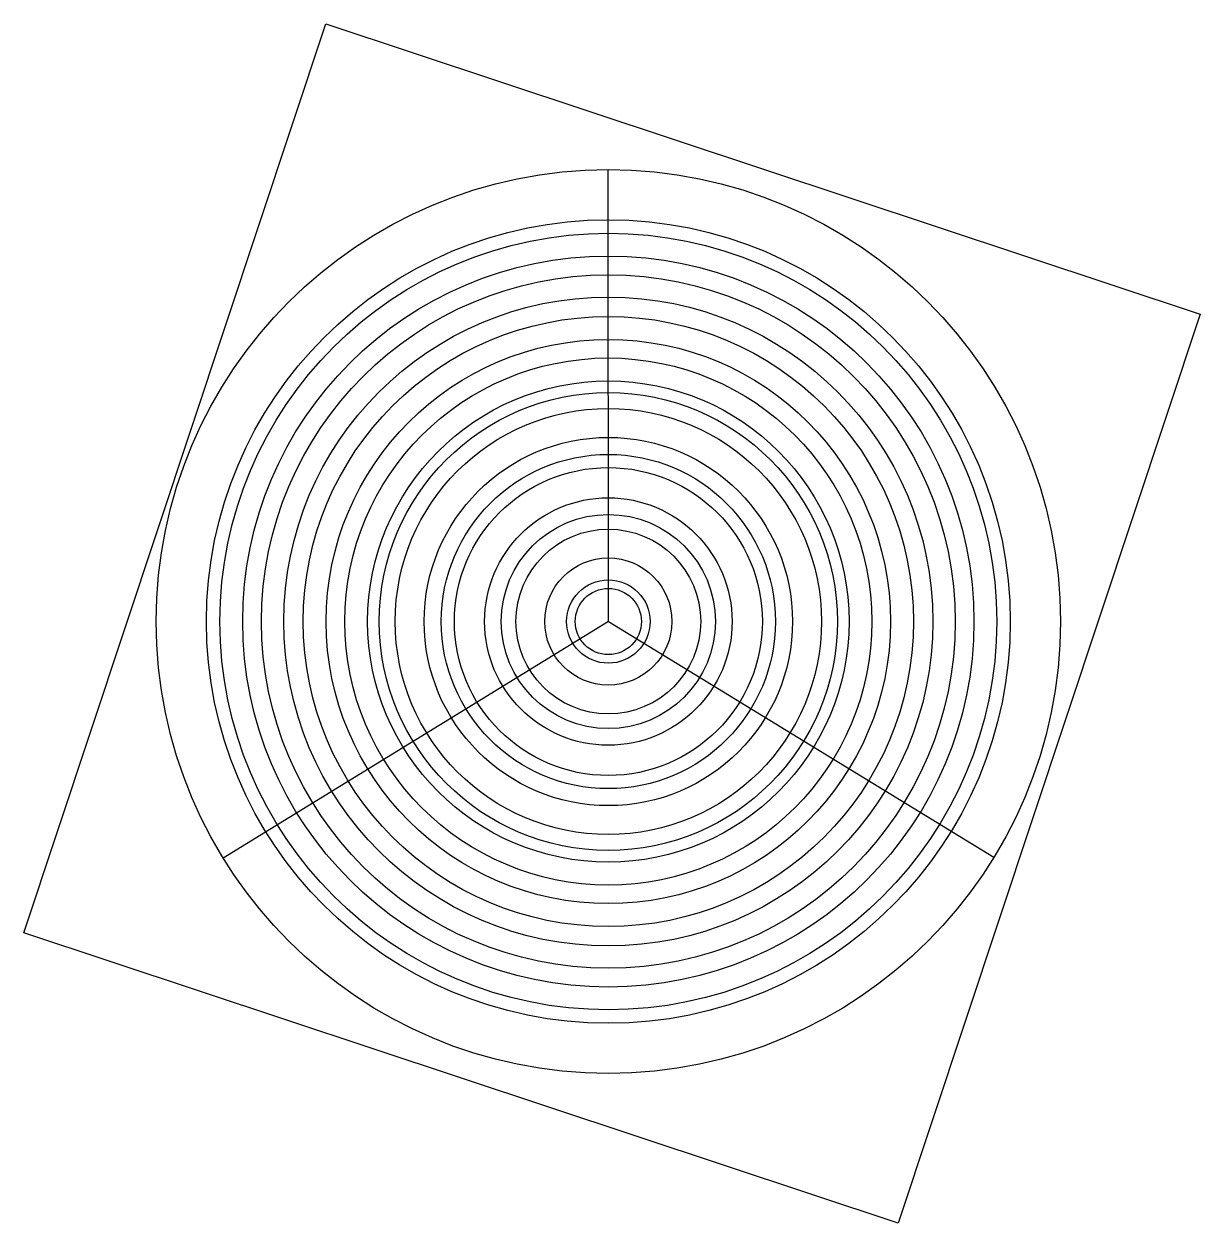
# Model space of a CAD drawing. Extents: x 72.5 to 140.5, y -17.7 to 26.
# Drawn here: x 126.18 to 137.23, y -17.67 to -6.4 of the extents above; entities that cross this region are included whole.
import ezdxf

# ---------------------------------------------------------------- set-up
doc = ezdxf.new("R2010")
doc.units = 0
doc.header["$MEASUREMENT"] = 0
doc.layers.get('0').update_dxf_attribs({"linetype": 'CONTINUOUS'})
picture_1 = doc.add_image_def('image1.png', size_in_pixel=(624, 649))

msp = doc.modelspace()

# ---------------------------------------------------------------- linework, layer by layer
at = {"color": 3}
for q in [(131.66863, -7.76717), (128.04853, -14.2433), (135.29463, -14.23483)]:
    msp.add_line((131.66898, -12.01723), q, dxfattribs=at)
for radius in [4.25006, 3.65173, 3.05134, 2.47831, 2.00367, 1.44791, 0.86873, 0.31127]:
    msp.add_circle((131.66898, -12.01723), radius, dxfattribs=at)
at = {"color": 5}
for radius in [3.77872, 3.26079, 2.65273, 2.15311, 1.57131, 1.00687, 0.39195]:
    msp.add_circle((131.66898, -12.01723), radius, dxfattribs=at)
at = {"color": 4}
for radius in [3.43731, 2.8687, 2.2629, 1.73156, 1.16348, 0.59738]:
    msp.add_circle((131.66898, -12.01723), radius, dxfattribs=at)

# ---------------------------------------------------------------- pictures from other files: only their frames are drawn
at = {"color": 3}
image = msp.add_image(picture_1, insert=(137.23156, -9.12675), size_in_units=(8.65933, 9.00626), rotation=161.63, dxfattribs=at)
image.dxf.flags = 7

doc.saveas('drawing.dxf')
